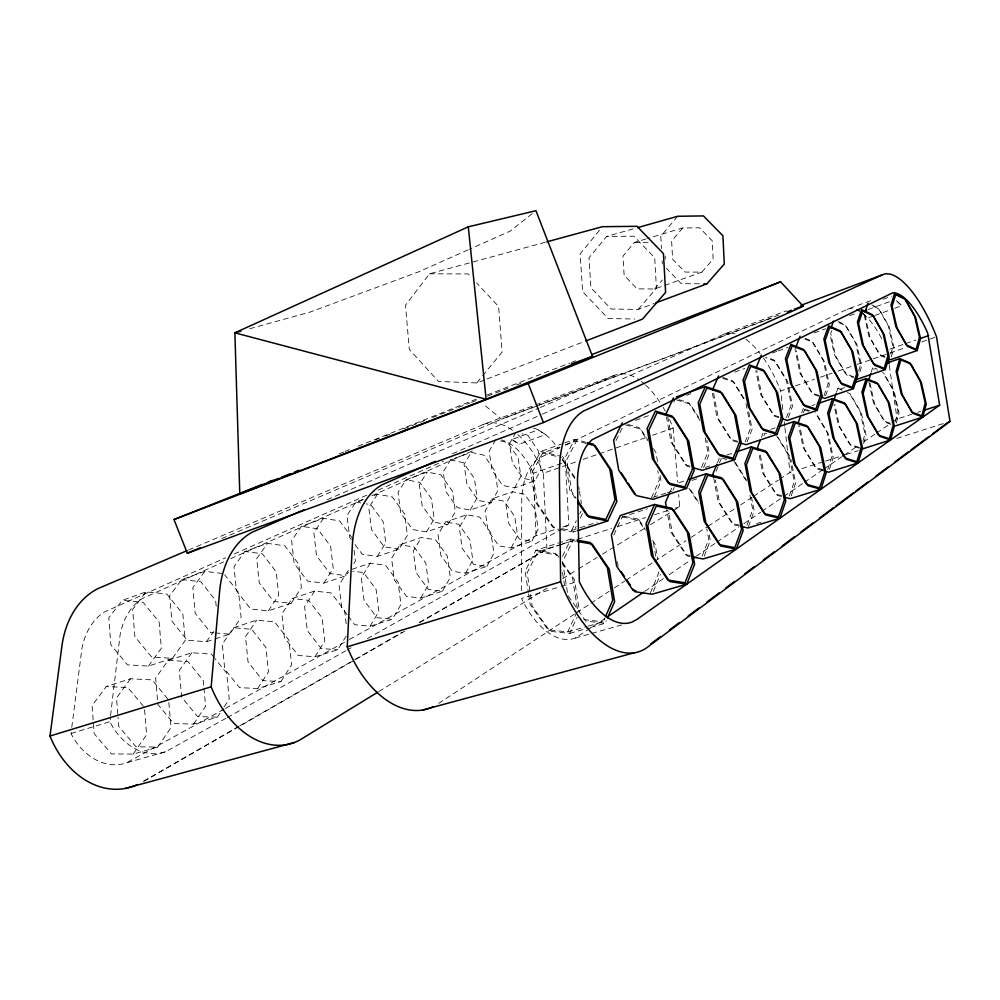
<?xml version="1.0" encoding="UTF-8"?>
<svg xmlns="http://www.w3.org/2000/svg" width="1000" height="1000" viewBox="0 0 1000 1000"><rect width="100%" height="100%" fill="white"/><g stroke="black" fill="none" stroke-linecap="round" stroke-linejoin="round"><path stroke-width="0.75" stroke-dasharray="5 3.75" d="M521.562 590.638L521.725 498.9A82.513 44.175 72.2 0 1 537.663 458.963L560 447.638M225.925 718.35L165.512 751.775A60.688 45.4 75.6 0 1 110.1 722.288L110.375 717.138M110.55 715.6L120.05 635.25A69.55 51.062 74.2 0 1 141.875 598.763L223.55 561.875M165.512 751.775L126.688 762.75A59.662 45.75 76.1 0 1 71.25 734.075L71.575 728.9M71.775 727.362L81.962 648.238A68.388 51.5 74.6 0 1 104.213 612.1L225.7 557.75M895.163 421.887L897.987 411.863L893.175 390.225L882.712 372.15M896.25 423.062L899.062 413.025L894.237 391.4L883.8 373.35M891.312 356.788L894 347.825L889.312 326.95L879.087 309.037L870.362 304.95M863.637 443.562L866.125 435.3L861.2 412.5L850.088 393.663L847.325 392.638M890.7 354.1L892.95 346.637L888.263 325.75L878.025 307.812L871.787 304.887M862.887 440.975L864.975 434.087L860.05 411.287L848.925 392.413M871.225 372.225L872.537 368.025L877.625 370.087M859.8 372.05L861.612 366.388L856.838 344.425L845.962 325.725L837.862 322.188M829.488 469.275L833.25 457.525L828.238 433.562L816.438 413.925M858.662 370.812L860.487 365.163L855.713 343.188L844.825 324.462L838.062 321.5M827.763 469.487L832.025 456.275L827.013 432.3L815.188 412.638M836.513 392.337L837.862 388.3L842.113 386.85M789.388 495.988L794.312 481.662L789.212 456.337L776.587 435.788M823.988 395.763L828.175 383.6L823.312 360.538L811.762 341.037L803.962 337.85M791.225 495.838L795.638 482.95L790.837 459.125M825.675 395.688L829.375 384.875L824.513 361.825L812.987 342.337L803.9 338.638M801.675 412.863L803.213 408.562L809.862 410.825M831.725 330.637L830.738 333.4L835.537 355.887L846.737 374.925L853.475 377.55M803.462 412.725L804.475 409.862L807.412 408.875M748.462 526.55L754.163 511L751.575 497.587M788.337 417.525L792.575 405.962L787.625 381.675L775.337 361.312L765.438 357.6M747 525.212L752.725 509.663L749.562 493.275M786.5 417.65L791.275 404.65L786.325 380.337L774.025 359.95L766.938 357.287M763.825 435.913L764.887 433.125L770.675 434.9M761.375 437.362L762.975 433.175M702.125 556.163L708.725 539.288L706.8 528.812M747.138 441.85L752.1 429.175L748.263 409.538M704.262 556.138L710.288 540.662L708.913 533.188M745.163 441.887L750.7 427.8L745.975 403.625M716.125 471.213L718.925 464.325M719.475 462.95L721.15 458.812L725.45 459.975M717.425 462.925L719.663 457.413L726.838 459.363M703.65 467.5L709.412 453.638L706.875 440.062M653.35 591.388L660.413 574.375M701.525 467.475L707.9 452.225L704.8 435.625M650.438 592.812L658.713 572.962L658.188 569.938M673.062 490.125L674.25 487.388M669.65 492.788L672.038 487.312M590.35 627.513L605.112 623.312L606.3 620.6M588.438 626.038L603.2 621.825L604.987 617.762M654.312 496.562L661.05 481.362L659.712 473.775M651.4 497.863L659.4 479.888L657.788 470.788M561.188 544.388L537.825 551.825L527.15 572.8L532.175 606.075L550.037 631.325L569.688 633.387L577.112 617.25M528.562 593.962L530.163 604.55L548.05 629.85L567.762 631.925L577.075 611.75M673.775 402.125L675.025 399.438M613.837 534.95L622.112 516.987L628.062 515.075M575.837 541.188L572.875 540.662L562.575 561.75L567.888 595.4L585.737 621.075L605.112 623.312M560.3 529.587L573.413 532L576.125 526.462M580.2 518.15L582.925 512.612M562.525 556.213L570.913 539.075L576.875 540.138M562.788 528.862L571.55 530.487L576.325 520.788M579.738 513.862L581.1 511.087M616.038 440.55L623.312 425.788M570.913 539.075L535.862 550.275L525.138 571.25L528.337 592.438M531.838 541.237L538.212 528.925L535.225 509.588L524.663 494.25L512.513 491.763L491.925 498.85L485.138 510.913L487.987 530.538L498.837 545.925L511.125 547.938L531.838 541.237L519.65 539.15L508.8 523.6L505.85 503.85L512.513 491.763M586.55 443.55L576.525 441L566.65 459.9L571.8 491.812L576.1 498.175M586.125 442.3L574.65 439.363L564.725 458.263L569.862 490.2L575.9 499.125M511.125 547.938L517.612 535.662L514.725 516.45L504.162 501.262L491.925 498.85M495.775 439.762L489.162 451.062L491.975 470.075L502.587 485.387L514.575 487.887L534.9 480.85L541.112 469.325L538.175 450.575L527.85 435.325L521.912 433.837M486.875 566.388L493.925 553.325L490.975 533.062L479.775 517.163L466.662 514.775L445.562 521.987L438.05 534.788L440.85 555.35L452.375 571.325L465.625 573.175L486.875 566.388L473.713 564.45L462.188 548.325L459.288 527.612L466.662 514.775M559.575 447.025L542.612 453.05L532.375 471.887L537.263 503.462L554.475 528.525L558.837 529.325M563.337 443.387L540.712 451.45L530.438 470.288L535.312 501.875L552.562 526.975L556.95 527.788M465.625 573.175L472.812 560.15L469.95 540.025L458.762 524.288L445.562 521.987M514.575 487.887L520.913 476.388L518.075 457.75L507.738 442.65L500.262 440.85M442.5 591.213L450.275 577.375L447.362 556.188L435.513 539.738L421.425 537.475L399.85 544.8L391.575 558.35L394.325 579.862L406.525 596.375L420.763 598.062L442.5 591.213L428.35 589.438L416.15 572.75L413.3 551.075L421.425 537.475M491.025 502.887L497.887 490.675L494.988 471.05L484.038 455.238L471.25 452.325L450.562 459.9L443.25 471.863L446.025 491.763L457.275 507.638L470.2 510.05L491.025 502.887L478.188 500.4L466.938 484.363L464.075 464.325L471.25 452.325M470.2 510.05L477.188 497.863L474.375 478.375L463.438 462.713L450.562 459.9M420.763 598.062L428.675 584.275L425.863 563.25L414.025 546.962L399.85 544.8M515.975 432.35L509.487 443.675L512.388 462.8L523 478.275L534.9 480.85M348.2 616.138L354.688 624.7L370.1 626.175L392.362 619.263L400.962 604.525L398.113 582.312L385.525 565.237L370.288 563.138L349.675 570.062M447.812 524.6L455.363 511.675L452.488 491.213L440.938 474.85L427.212 472.013L406.062 479.712L398.038 492.35L400.737 513.125L412.638 529.562L426.512 531.85L447.812 524.6L434.038 522.212L422.125 505.613L419.312 484.675L427.212 472.013M370.1 626.175L378.85 611.5L376.112 589.45L363.537 572.562L352.8 571.163M426.512 531.85L434.188 518.975L431.425 498.65L419.875 482.45L406.062 479.712M346.175 623.825L344.613 610.688L331.2 592.962L314.65 591.062L292.075 598.562L281.887 613.95L284.438 637.725L298.3 655.512L315.025 656.725L337.8 649.788L347.388 634.05M355.062 544.562L362.287 554.3L377.262 556.438L399.062 549.075L407.413 535.363L404.6 513.925L392.337 496.95L377.512 494.2L373.188 495.775M315.025 656.725L324.75 641.062L322.1 617.888L308.7 600.363L292.075 598.562M377.262 556.438L385.75 542.775L383.05 521.487L370.788 504.688L366.312 503.9M370.288 563.138L361.275 577.625L364.05 600.388L377.038 617.712L392.362 619.263M280.95 681.587L291.588 664.788L288.925 640.225L274.613 621.838L256.663 620.175L233.612 627.725L222.312 644.163L224.725 669.175L239.525 687.638L257.675 688.538L280.95 681.587L262.875 680.6L248.05 661.912L245.512 636.688L256.663 620.175M348.212 570.562L339.05 584.975L341.712 607.562L347.275 614.913M352.675 538.55L339.613 520.925L323.562 518.312L301.45 526.287L291.613 540.562L294.137 563.45L307.613 581.15L323.837 583.112L346.15 575.662L348.462 572.013M353.862 563.488L355.412 561.062L353.775 547.55M257.675 688.538L268.463 671.825L265.938 647.475L251.65 629.288L233.612 627.725M323.837 583.112L333.25 568.562L330.625 546.225L317.575 528.8L301.45 526.287M314.65 591.062L304.613 606.525L307.288 630.487L321.175 648.487L337.8 649.788M377.512 494.2L368.787 507.65L371.525 529.612L384.175 546.85L399.062 549.075M214.25 657.688L211.375 654.1L191.788 652.738L168.263 660.337L155.638 677.962L157.863 704.375L173.75 723.575L193.575 724.1L217.338 717.175L223.275 708.162M224.125 706.875L229.225 699.137L226.713 673.225L215.212 658.875M363.088 499.438L355.887 502.05L347.013 515.462L349.637 537.25L351.45 539.688M291.112 603.3L301.375 587.75L298.75 564.125L284.837 545.825L267.462 543.375L244.887 551.475L233.988 566.663L236.388 590.7L250.763 609.087L268.325 610.825L291.112 603.3L273.625 601.462L259.225 582.863L256.7 558.625L267.462 543.375M193.575 724.1L205.613 706.175L203.938 688.037M268.325 610.825L278.738 595.337L276.225 571.9L262.337 553.812L244.887 551.475M323.562 518.312L313.863 532.625L316.512 555.7L330.012 573.6L346.15 575.662M157.688 747.075L171.012 727.588L168.637 700L152.062 679.875L130.538 678.763L106.275 686.525L92.112 705.55L94.175 733.7L111.375 753.913L133.15 754.087L157.688 747.075L135.975 746.8L118.725 726.338L118.025 717.35M215.15 638.888L229.688 634.15L241.125 617.513L238.637 592.638L224.688 574.8M133.15 754.087L146.625 734.737L144.388 707.4L127.863 687.537L106.275 686.525M222.3 573.438L204.825 571.35L181.8 579.562L169.662 595.8L171.9 621.15L187.288 640.263L206.425 641.725L213.55 631.538M191.788 652.738L179.3 670.462L181.663 697.125L197.587 716.562L217.338 717.175M172.45 658.325L185.225 640.438L182.85 614.012L166.812 594L146.075 591.862L122.325 600.325L108.763 617.775L110.838 644.725L127.463 664.825L148.438 666.087L172.45 658.325L151.537 656.963L134.863 636.587L132.65 609.388L146.075 591.862M148.438 666.087L161.363 648.288L159.125 622.1L143.138 602.337L122.325 600.325M130.538 678.763L116.525 697.9L117.912 715.85M204.825 571.35L192.838 587.663L195.188 613.237L210.625 632.587L213.55 632.825M545.3 242.262L429.55 273.8L405.487 305.212L409.3 349.4L438.475 381.425L476.775 382.938L485.5 379.575M599.513 230.238L580.163 253.863L582.625 291.625L608.15 318.55L634.637 319.025M476.775 382.938L481.637 377.013M482.612 375.825L502.062 352.113L498.638 306.562L476.613 282.95M633.263 228.875L606.625 236.438L588.987 257.85L590.9 287.738L611.125 309.025L638.212 309.425L654.287 303.438M646.125 238.912L634.412 242.413L622.975 256.087L624.125 275.25L637.15 288.85L654.575 289L663.162 285.925M677.663 216.275L660.763 236.262L661.45 248.6M682.725 227.975L671.625 241.012L672.613 259.212L685.062 272.075L701.825 272.125L713.138 259.188L712.225 240.75L699.562 227.8L682.725 227.975L647.588 238.475M654.575 289L662.362 279.95M638.212 309.425L656.425 288.275L654.7 257.762L633.9 236.213L606.625 236.438M532.275 213.625L510.238 231.088L469.462 249.237M604.9 618.625L575.337 638.025A72.287 39.613 72.9 0 1 521.862 599.113L521.562 598.425L559.862 586.825M644.8 591.375L664.112 578.175M669.262 574.663L689.85 560.6M696.287 556.2L715.6 543.013M716.888 542.125L738.763 527.188M743.913 523.663L760.638 512.238M761.925 511.362L782.525 497.287M783.812 496.413L803.112 483.225M804.4 482.337L822.425 470.025M823.713 469.15L843.012 455.962M844.3 455.087L858.462 445.412M863.612 441.9L875.188 433.975M876.475 433.1L890.638 423.425M891.925 422.55L897.075 419.038L911.75 414.263M438.675 703.388L575.3 613.55M576.6 612.7L589.612 604.138M590.913 603.288L609.138 591.312M614.338 587.888L624.75 581.05M626.05 580.188L653.375 562.225M654.675 561.362L685.9 540.837M691.112 537.413L706.725 527.15M708.025 526.287L735.35 508.325M740.55 504.9L752.262 497.2M753.562 496.35L778.288 480.087M779.587 479.237L790 472.388L794.45 470.975M378.9 691.475L547.938 587.663M562.575 578.663L577.212 569.675M578.55 568.85L597.188 557.413M602.513 554.138L645.1 527.987M650.425 524.712L671.725 511.637M673.05 510.812L679.7 506.725L678.675 494.387M143.775 781.038L238.475 726.55M239.825 725.763L353.462 660.375M354.812 659.6L402.163 632.35M419.75 622.225L546.912 549.05L558.288 545.425M143.625 781.488L404.588 631.25M419.462 622.688L547.925 548.725M227.288 717.588L345.65 650.837M347.013 650.075L351.087 647.775M367.413 638.562L568.763 525.025L565.375 462.088L564.45 459.925A54.025 29.275 71 0 0 562.638 456.3M224.037 709.237L126.688 762.75M225.4 708.475L348.038 640.25M349.4 639.5L536.075 535.65L556.875 528.888M565.612 444.938L847.275 309.275L870.625 300.688M230.688 558.688L363.312 499.55M371.863 495.737L474.538 449.95M468.062 249.862L418.862 271.762L309.9 312.137L246.875 329.525M234.25 553.962L368.125 494.575M378.1 490.163L443.612 461.1M452.537 453.725L541.013 414.75M542.438 414.125L723.675 334.3L786.35 310.8M327.125 499.75L538.85 408.075M540.275 407.463L614.663 375.25A74.438 36.587 70.8 0 1 639.087 379.825M221.762 538.55L501.587 419.162L535.1 406.575M188.588 550L483.15 424.55L534.3 405.375M339.237 453.738L343.587 452M345.037 451.425L349.387 449.7M358.088 446.238L476.95 398.888M375 440.037L379.325 438.35M385.087 436.1L392.287 433.275M403.8 428.775L425.4 420.337M432.6 417.512L457.088 407.95M458.525 407.388L470.05 402.887M487.113 394.975L569.913 363.038M571.362 362.475L575.725 360.788M486.95 379.025L584.3 341.538M471.5 402.325L478.762 399.525M487.488 396.163L507.85 388.325M516.575 384.963L520.938 383.275M535.763 404.825L614.663 375.25M765.375 320.438L501.587 419.162L482.812 403.713M766.825 319.9L774.112 317.162M536.55 406.037L779.825 314.675M883.112 299.237L891.5 296.163M849.675 315.7L856.925 313.05M533.55 428.137A54.025 29.275 71 0 1 537.737 429.625L545.6 434.613L519.25 444.162L511.775 439.513L538.188 429.875L546.175 435.037A54.025 29.275 71 0 1 557.925 448.4M868.188 309.5L889.562 301.7M814.137 332.912L825.562 328.762M873.388 316.025L867.712 318.087L861.062 312.1M874.812 315.512L893.275 308.825M894.688 308.312L901.8 305.738L896.35 300.538M772.475 352.962L776.712 351.425M778.125 350.925L787.987 347.35M734.65 372.125L744.9 368.438M664.6 285.413L701.825 272.125M686.612 395.288L690.962 393.725M564.75 442.887L574.65 439.363M565.225 445.012L576.525 441M635.5 420.337L651.338 414.712M536.075 535.65L533.275 473.3L565.375 462.088M889.95 349.1L904.3 344.087M905.738 343.587L915.788 340.075M546.912 549.05L543.3 473.25L577.225 461.438M583.125 459.387L597.888 454.25M599.362 453.738L646.575 437.325M652.475 435.262L673.125 428.088A74.438 36.587 70.8 0 0 669.475 419.487M782.812 409.425L780.713 391L793.938 386.4M795.413 385.887L814.513 379.237M820.4 377.2L832.15 373.113M838.037 371.062L855.675 364.938M857.15 364.425L871.838 359.312M873.312 358.8L905.65 347.55M921.812 341.938L936.513 336.825M873.637 369.237L876.513 368.25M844.712 387.625L839.05 389.562L841.8 390.588M812.013 405.575L814.95 404.588M770.763 429.338L775.125 427.875M726.862 455.025L732.625 453.113M705.337 467.413L709.725 465.962M678.938 482.688L684.663 480.812M692 480.412L697.725 478.537M206.425 641.725L213.7 639.362M652.85 497.388L665.95 493.125M667.4 492.65L673.225 490.763M562.825 526.95L568.763 525.025M917.625 412.35L920.562 411.4M571.55 530.487L578.688 528.175M580.112 527.712L597.263 522.188M573.413 532L576.263 531.075M629.55 514.6L647.387 508.862M562.65 543.913L572.875 540.662M559.775 544.95L576.062 539.763M577.537 539.288L611.587 528.438M617.513 526.55L645.65 517.587M654.538 514.75L667.862 510.5M675.263 508.15L679.7 506.725M801.862 468.612L824.1 461.538M825.588 461.062L844.862 454.925M846.338 454.45L858.2 450.675M896.762 438.4L947.175 422.35M756.65 523.538L761.012 522.212M70.987 733.512L109.838 721.725M561.337 586.375L577.55 581.475M567.762 631.925L586.95 626.45M569.688 633.387L588.875 627.925M847.275 309.275L850.4 308.387A61.087 22.988 70.5 0 1 853.6 308.55M575.337 638.025L590.288 633.812M591.775 633.387L621.675 624.963M634.412 242.413L651.925 242.3M429.55 273.8L468.225 273.95L471.375 277.325M699.35 283.775L681.275 283.663L666.525 268.387M168.263 660.337L187.938 661.587L203.238 680.487L203.787 686.525M215.025 632.95L229.688 634.15M181.8 579.562L200.8 581.7L215.637 600.5L216.238 606.663M583.775 619.562L603.2 621.825M535.862 550.275L555.475 553.513L558.9 558.462M537.825 551.825L557.4 555.037L559.1 557.5M355.887 502.05L364.825 503.638M690.113 555.487L685.812 554.712L670.7 531.712L666.787 509.725M690.3 556.625L687.438 556.1L672.35 533.138L668.438 511.163M622.112 516.987L639.462 520.513L645.238 529.212M624.688 516.375L637.737 519.038L645.175 530.237M739.312 525.075L732.138 523.513L718.088 501.575L713.787 478.55M739.362 526.112L733.637 524.875L719.613 502.95L715.3 479.95M542.612 453.05L561.462 457.562M540.712 451.45L559.625 455.988M781.55 496.512L777.2 495.412L764.15 474.5L759.95 453.075M781.625 495.575L775.825 494.113L762.75 473.175L758.85 453.263M690.013 467.062L687.237 466.35L672.613 443.562L667.825 417.075M689.837 465.988L685.662 464.9L671.012 442.1L666.488 417.062M627.863 424.45L639.087 427.587L647.537 440.625M625.375 424.825L640.763 429.113L647.5 439.525M822.8 469.663L815.325 467.512L803.112 447.5L798.688 425.788M822.575 470.487L816.6 468.775L804.412 448.787L799.675 425.637M737.638 441.262L730.662 439.237L717.013 417.463L712.275 392.5M737.688 442.238L732.113 440.625L718.487 418.875L713.475 392.475M676.413 399.862L690.25 404.175L698.538 417.3M679 399.675L688.713 402.713L700.337 421.112M859.425 447.425L849.762 444.325L838.3 425.125L833.975 404.675M859.225 448.2L850.95 445.55L839.5 426.375L834.862 404.475M778.8 417.663L774.562 416.287L761.862 395.538L756.912 370.588M778.888 416.788L773.225 414.95L760.5 394.175L755.837 370.675M804.475 409.862L808.462 411.213M722.788 378.363L733.925 382.175L744.762 399.725M722.738 377.413L732.5 380.763L744.9 400.85M890.013 423.2L884.2 421.138L873.45 402.762L868.938 382.088M891.1 424.375L885.312 422.325L874.562 403.963L869.725 381.825M818.913 396.312L813.075 394.225L801.175 374.375L796.3 350.75M819.137 395.55L811.825 392.925L799.912 373.062L795.037 349.412M837.862 388.3L842.013 389.85M853.688 376.825L845.575 373.675L834.362 354.613L829.887 333.612M884.737 357.375L880.475 355.588L869.963 337.362L865.25 316.012M885.088 356.775L879.388 354.375L868.863 336.138L864.163 314.775M511.775 439.513L519.25 444.162M863.238 313.587L868.225 318.6A61.087 22.988 70.5 0 1 882.175 339.513M896.35 300.637L901.8 305.738M562.513 562.45L574.462 579.738L579.587 611.862M562.325 563.413L572.587 578.263L577.688 610.413M562.337 458.862L575.35 478.2M562.225 459.862L575.262 479.237M652.663 540.413L655.138 544.138L657.775 559.263M653.413 448.638L655.938 452.537L657.825 463.162M690.537 489.75L698.6 502.25M688.95 488.325L698.65 503.35M734 461.325L745.95 480.312M735.462 462.7L746.6 480.4M777.925 437.113L789.75 456.362M533.275 473.3L532.35 471.163A53.35 29.8 71 0 0 501.312 439.938M653.438 542.688L656.075 557.825M617.438 561.638L618.175 566.1M578.7 486.65L579.2 489.712M579.45 491.238L581.438 503.45M562.513 572.413L564.438 584.663M889.3 365.412L897.075 419.038M784.212 421.712L784.737 426.325M784.912 427.863L790 472.388M673.125 428.088L677.638 482.05M665.175 256.012L665.337 259M662.138 260.938L662.312 264.025M723.675 334.3A77.875 33.95 70.6 0 1 735.037 333.75M745.788 339.188A77.875 33.95 70.6 0 1 760.037 353.425M763.388 357.938A77.875 33.95 70.6 0 1 780.713 391M641.25 381.388A74.438 36.587 70.8 0 1 644.5 384.038M645.575 385A74.438 36.587 70.8 0 1 660.85 403.638M663.15 407.4A74.438 36.587 70.8 0 1 665.362 411.3M483.15 424.55A70.825 39.562 71 0 1 515.7 432.675M517.9 434.562A70.825 39.562 71 0 1 543.3 473.25"/><path stroke-width="1.5" d="M432.762 706.85A95.9 59.775 73.6 0 1 347.225 646.825L352.275 546.475A104.925 63.987 72.8 0 1 382.612 484.525L435.412 461.262M377.562 692.288L301.7 738.888A89.938 61.988 74.5 0 1 211.175 686.8L219.587 591.712A98.525 66.562 73.4 0 1 252.738 531.962L304.237 509.663M137.3 784.562A83.925 64.388 76.1 0 1 50 736.012L61.9 646.162A92.075 69.362 74.6 0 1 98.062 588.55L187.15 550.612M922.887 417.062L926.25 404.137L921.287 382.35L910.875 364.1L900.9 359.85L897.237 372.463L902.237 394.775L912.95 413.338L922.887 417.062L895.45 425.925M917.163 350.538L920.512 338.575L915.688 317.55L905.487 299.438L895.7 294.625L892.062 306.275L896.925 327.788L907.4 346.213L917.163 350.538L890.413 359.775L887.575 358.575M890.487 439.988L894.375 426.175L889.287 403.212L878.2 384.137L867.362 379.9L863.138 393.375L868.25 416.912L879.675 436.325L890.487 439.988L861.975 449.075M899.812 358.625L896.137 371.225L901.125 393.55L911.85 412.137L921.812 415.875L925.2 402.962L920.225 381.163L909.8 362.887L899.812 358.625L886.888 363.075M885.288 369.6L889.137 356.85L884.2 334.725L873.35 315.8L862.738 310.938L858.562 323.338L863.525 346L874.7 365.262L885.288 369.6L857.525 379.113M858.088 462.925L862.525 448.188L857.337 424.025L845.55 404.15L833.812 399.938L829 414.3L834.212 439.1L846.375 459.35L858.088 462.925L828.538 472.212L824.062 470.925M868.612 380.613L870.788 373.612M866.188 378.612L861.95 392.088L867.062 415.65L878.5 435.087L889.338 438.762L893.238 424.95L888.15 401.962L877.05 382.875L866.188 378.612L854.862 382.488M820.95 489.212L826.05 473.4L820.75 447.875L808.162 427.075L795.35 422.912L789.812 438.325L795.125 464.575L808.15 485.763L820.95 489.212L790.238 498.7L784.45 497.25M853.487 388.625L857.862 375.075L852.825 351.838L841.325 332.125L829.837 327.2L825.113 340.387L830.163 364.2L842.025 384.3L853.487 388.625L824.737 398.387L821.825 397.35M865.125 311.863L868.037 303.137M832.562 398.612L827.725 412.975L832.938 437.788L845.113 458.062L856.85 461.65L861.3 446.925L856.112 422.75L844.325 402.85L832.562 398.612L817.887 403.587M834.262 399.062L836.062 393.675M817.125 410.375L822.125 395.887L817 371.388L804.725 350.763L792.225 345.812L786.8 359.9L791.95 385.05L804.625 406.075L817.125 410.375L787.288 420.412L783.05 419.038M779.887 518.263L785.775 501.225L780.387 474.175L766.888 452.388L752.825 448.325L746.438 464.925L751.825 492.788L765.825 515.013L779.887 518.263L747.95 527.962L740.8 526.413M798.1 422.887L800.65 415.725M831.038 327.975L833.5 321.1M793.988 421.55L788.438 436.95L793.737 463.212L806.775 484.438L819.613 487.9L824.725 472.088L819.438 446.538L806.838 425.725L793.988 421.55L779.475 426.413M777.038 434.35L782.788 418.8L777.575 392.9L764.438 371.287L750.75 366.337L744.525 381.438L749.75 408.075L763.35 430.125L777.038 434.35L746.038 444.675L740.475 443.05M736.35 549.075L743.125 530.7L737.663 502.013L723.162 479.2L707.725 475.262L700.375 493.162L705.825 522.762L720.9 546.062L736.35 549.075L703.162 558.95L693.162 557.137M760.312 440.15L757.65 447.137L758.25 450.2M795.537 348.1L800.062 336.262M751.35 446.9L744.938 463.5L750.325 491.388L764.35 513.638L778.438 516.912L784.35 499.875L778.962 472.8L765.438 450.988L751.35 446.9L736.95 451.675M734.663 459.688L741.263 442.987L735.975 415.6L721.9 392.962L706.912 388.025L699.775 404.237L705.05 432.463L719.663 455.575L734.663 459.688L702.487 470.275L694.175 468.137M686.712 584.2L694.587 564.25L689.062 533.688L673.4 509.712L656.312 505.988L647.775 525.413L653.263 557.013L669.6 581.525L686.712 584.2L652.175 594.225L634.775 591.712L633.05 589.175M756.125 367.8L761.275 355.15M716.862 464.3L712.925 473.95L713.5 477.025M706.125 473.787L698.737 491.688L704.188 521.312L719.287 544.637L734.775 547.675L741.575 529.3L736.112 500.6L721.6 477.738L706.125 473.787L688.962 479.412M686.525 488.475L694.15 470.438L688.8 441.325L673.637 417.55L657.1 412.663L648.85 430.175L654.175 460.225L669.963 484.525L686.525 488.475L653.088 499.325L636.25 495.575L627.938 482.975M669.062 494.162L665.487 502.388L666.275 506.788M712.6 389.663L718.562 375.962M607.487 617.9L614.612 601.663L609.237 569.175L592.163 544.075L577.325 541.45M705.35 386.5L698.188 402.713L703.462 430.962L718.1 454.1L733.138 458.237L739.762 441.55L734.463 414.137L720.375 391.475L705.35 386.5L676.35 396.9M654.55 504.45L645.987 523.888L651.475 555.513L667.825 580.05L684.987 582.762L692.887 562.8L687.375 532.225L671.688 508.2L654.55 504.45L620.337 515.487L611.388 534.825L616.613 566.112L632.987 590.275L635.9 590.7M605.588 616.413L612.737 600.175L607.362 567.663L590.262 542.525L576.875 540.138M665.962 414.113L673.45 397.95M577.688 530.625L607.675 520.962L616.825 501.488L611.613 470.625L595.138 445.737L587.975 443.913M622.263 422.887L613.625 440.35L618.7 470.112L634.525 494.087M655.75 302.887L706.888 283.825L724.275 264.062L722.913 235.775L703.45 215.912L677.663 216.275L637.712 227.613M950 421.45L647.4 647.275A103.875 54.062 72.7 0 1 560.612 581.788L559.4 475A113.425 57.65 72 0 1 583.812 410.913L882.562 274.738A82.263 29.2 70.4 0 1 936.513 336.825L950 421.45L948.65 421.875M650.6 644.025L660.612 636.562M669.388 630.025L679.4 622.562M688.175 616.025L699.438 607.625M706.95 602.025L719.475 592.688M725.738 588.025L734.5 581.487M744.525 574.025L754.538 566.55M763.312 560.025L774.575 551.625M782.1 546.025L794.613 536.688M800.875 532.013L813.4 522.688M819.663 518.013L833.438 507.75M835.95 505.887L853.475 492.812M855.987 490.95L868.5 481.613M876.025 476.012L888.538 466.675M894.8 462.013L908.575 451.75M911.087 449.875L928.612 436.812M932.375 434.012L947.4 422.812M939.65 405.2L637.075 619.338L632.137 622.013A73.825 38.4 72.7 0 1 579.325 581.725L577.475 479.9A84.225 42.775 72 0 1 592.312 439.613L892.6 292.875A61.975 21.988 70.4 0 1 927.688 333.088L939.65 405.2L924.975 409.975M607.475 616.875L643.512 592.25M692.425 558.837L695 557.075M468.3 226.812L234.875 332.837L239.788 493.888L486.125 399.225L592.525 356.388L535.95 210.712L468.3 226.812L486.125 399.225L234.875 332.837L240.875 331.175M262.413 484.338L174 519.55L187.325 553.25L543.4 422.55L801.85 306.9M187.325 553.25L200.238 547.737M174 519.55L528.2 383.525L780.55 281.788L803.263 306.262M239.788 493.888L278.75 478.325M281.637 477.163L290.287 473.7M268.212 482.025L272.562 480.3M294.6 471.987L298.9 470.275M401.662 431.737L408.663 428.988M591.7 354.625L780.55 281.788M585.75 340.975L642.425 319.163L665.6 292.413L663.45 253.65L637 226.312L602.413 226.7L546.8 241.85M800.925 305.338L882.562 274.738M787.113 311.938L791.475 310.3M794.388 309.2L803.138 305.912M862.487 311.575L866.762 310.025M571.5 364L592.525 356.388M920.088 338.575L928.7 335.575M50 736.012L211.175 686.8M347.225 646.825L560.612 581.788M125.213 788.45L294.35 742.513M422.775 710L634.3 652.775M703.875 283.812L706.888 283.825M607.675 520.962L589.012 517.275L577.825 500.725M587.562 442.663L593.3 444.137L609.812 469.062L615.013 499.938L605.837 519.412L587.112 515.7L577.625 501.675M621.013 571.4L624.45 576.475M627.025 580.288L630.475 585.363M621.275 472.9L626.275 480.462M528.2 383.525L543.4 422.55M888.188 357.762L889.075 363.888M857.038 309.7A61.087 22.988 70.5 0 1 859.438 310.988M919.475 337.375L916.112 349.325L906.338 344.988L895.837 326.538L890.987 305.012L894.638 293.375L904.438 298.2L914.65 316.325L919.475 337.375M888.012 355.6L884.163 368.35L873.55 364L862.362 344.712L857.4 322.038L861.587 309.625L872.225 314.525L883.075 333.462L888.012 355.6M856.663 373.775L852.288 387.325L840.8 382.975L828.913 362.863L823.863 339.025L828.612 325.85L840.113 330.788L851.625 350.538L856.663 373.775M820.837 394.55L815.825 409.025L803.3 404.712L790.6 383.663L785.462 358.488L790.9 344.412L803.425 349.387L815.713 370.037L820.837 394.55M781.4 417.413L775.625 432.95L761.912 428.713L748.288 406.637L743.062 379.975L749.312 364.875L763.025 369.85L776.188 391.488L781.4 417.413M692.513 468.938L684.862 486.975L668.25 483L652.438 458.663L647.125 428.587L655.4 411.087L671.975 416L687.163 439.812L692.513 468.938"/></g></svg>
